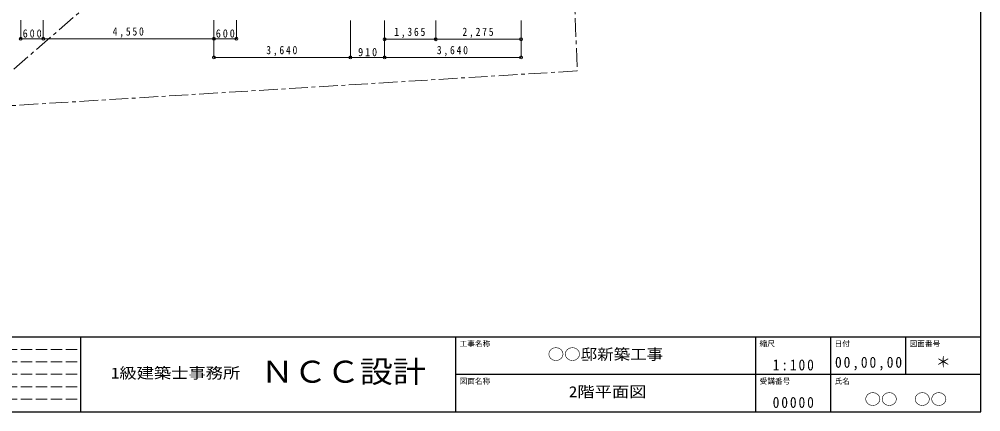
# Model space of a CAD drawing. Units: millimetres at full size, sheet at 1:100. Extents: x -20000 to 20000, y -13850 to 13850.
# Drawn here: x -5642 to 20000, y -13850 to -3373 of the extents above; entities that cross this region are included whole.
import ezdxf
from ezdxf.enums import TextEntityAlignment as Align

# ---------------------------------------------------------------- set-up
doc = ezdxf.new("R2010")
doc.units = ezdxf.units.MM
doc.header["$LTSCALE"] = 100
doc.header["$PDMODE"] = 32
doc.header["$PDSIZE"] = 80
for name, pattern in [('CHAIN1', [8, 5, -1, 1, -1]), ('CHAIN2', [12, 9, -1, 1, -1]), ('DASHED3', [4, 3, -1])]:
    doc.linetypes.add(name, pattern=pattern)
for name, color, linetype, lineweight in [('0-0_基準線', 1, 'CHAIN2', 9), ('0-D_寸法', 4, 'Continuous', 9), ('F-1_図枠', 7, 'Continuous', 25)]:
    doc.layers.add(name, color=color, linetype=linetype, lineweight=lineweight)
doc.layers.add('F-A_文字', color=7, linetype='Continuous')
doc.styles.add('ＭＳ ゴシック', font='')
doc.styles.get('ＭＳ ゴシック').set_extended_font_data('MS Gothic')

msp = doc.modelspace()

# ---------------------------------------------------------------- linework, layer by layer
at = {"layer": '0-0_基準線', "linetype": 'CHAIN1'}
msp.add_lwpolyline([(-7000, 7850), (-7000, -5750), (8738.8, 7848.9), (9239.3, -4751.1), (-7000, -5750)], dxfattribs=at)
at = {"layer": '0-D_寸法'}
for p, q in [((-5600, -3895.4), (-5600, -3395.4)), ((-5000, -3895.4), (-5000, -3395.4)), ((-450, -3895.4), (-450, -3395.4)), ((150, -3895.4), (150, -3395.4)), ((3190, -4392.9), (3190, -3405.7)), ((5465, -3905.4), (5465, -3405.4)), ((7740, -3905.4), (7740, -3405.4)), ((-5600, -3895.4), (-5000, -3895.4)), ((-5000, -3895.4), (-450, -3895.4)), ((-450, -4392.9), (-450, -3892.9)), ((-450, -3895.4), (150, -3895.4)), ((4100, -4392.9), (4100, -3892.9)), ((4100, -3905.4), (5465, -3905.4)), ((5465, -3905.4), (7740, -3905.4)), ((7740, -4392.9), (7740, -3892.9)), ((-450, -4392.9), (3190, -4392.9)), ((3190, -4392.9), (4100, -4392.9)), ((4100, -4392.9), (7740, -4392.9))]:
    msp.add_line(p, q, dxfattribs=at)
msp.add_lwpolyline([(4100, -3892.9), (4100, -3405.7), (4100, -3405.4)], dxfattribs=at)
for p in [(-5600, -3895.4), (-5000, -3895.4), (-450, -3895.4), (150, -3895.4), (4100, -3905.4), (5465, -3905.4), (7740, -3905.4), (-450, -4392.9), (3190, -4392.9), (4100, -4392.9), (7740, -4392.9)]:
    msp.add_point(p, dxfattribs=at)
at = {"layer": 'F-1_図枠'}
for p, q in [((-20000, -11850), (20000, -11850)), ((-4000, -13850), (-4000, -11850)), ((6000, -13850), (6000, -11850)), ((14000, -13850), (14000, -11850)), ((16000, -13850), (16000, -11850)), ((18000, -12850), (18000, -11850)), ((6000, -12850), (20000, -12850)), ((-20000, -13850), (20000, -13850))]:
    msp.add_line(p, q, dxfattribs=at)
at = {"layer": 'F-1_図枠', "color": 4, "linetype": 'DASHED3', "lineweight": 9}
for p, q in [((-20000, -12183.3), (-4000, -12183.3)), ((-20000, -12516.7), (-4000, -12516.7)), ((-20000, -12850), (-4000, -12850)), ((-20000, -13183.3), (-4000, -13183.3)), ((-20000, -13516.7), (-4000, -13516.7))]:
    msp.add_line(p, q, dxfattribs=at)
at = {"layer": 'F-1_図枠'}
msp.add_lwpolyline([(20000, -13850), (20000, 13850), (-20000, 13850)], dxfattribs=at)

# ---------------------------------------------------------------- texts
at = {"layer": '0-D_寸法', "color": 7, "char_height": 219.9, "attachment_point": 7, "style": 'ＭＳ ゴシック'}
for s, insert in [('\\T1.38;\\W0.9;600', (-5550, -3865.4)), ('\\T1.38;\\W0.85;4,550', (-3150, -3865.4)), ('\\T1.38;\\W0.9;600', (-400, -3865.4)), ('\\T1.38;\\W0.85;1,365', (4357.5, -3875.4)), ('\\T1.38;\\W0.85;2,275', (6177.5, -3875.4)), ('\\T1.38;\\W0.85;3,640', (945, -4362.9)), ('\\T1.38;\\W0.85;3,640', (5495, -4362.9)), ('\\T1.38;\\W0.9;910', (3395, -4362.9))]:
    msp.add_mtext(s, dxfattribs=dict(at, insert=insert))
at = {"layer": 'F-A_文字', "color": 4, "style": 'ＭＳ ゴシック'}
for s, p in [('工事名称', (6100, -12150)), ('縮尺', (14100, -12150)), ('日付', (16100, -12150)), ('図面番号', (18100, -12150)), ('図面名称', (6100, -13150)), ('受講番号', (14100, -13150)), ('氏名', (16100, -13150))]:
    msp.add_text(s, height=146.6, dxfattribs=at).set_placement(p, align=Align.BOTTOM_LEFT)
at = {"layer": 'F-A_文字', "style": 'ＭＳ ゴシック'}
for s, width, p in [('○○邸新築工事', 1.1, (8450, -12550)), ('1級建築士事務所', 1.15, (-3200, -13050)), ('2階平面図', 1.15, (9012.5, -13550)), ('○○\u3000○○', 1.1, (16900, -13750))]:
    msp.add_text(s, height=293.3, dxfattribs=dict(at, width=width)).set_placement(p, align=Align.BOTTOM_LEFT)
at = {"layer": 'F-A_文字', "color": 2, "style": 'ＭＳ ゴシック', "width": 1.1}
msp.add_text('ＮＣＣ設計', height=586.5, dxfattribs=at).set_placement((800, -13250), align=Align.BOTTOM_LEFT)
at = {"layer": 'F-A_文字', "style": 'ＭＳ ゴシック'}
msp.add_text('＊', height=293.3, dxfattribs=at).set_placement((18800, -12750), align=Align.BOTTOM_LEFT)
at = {"layer": 'F-A_文字', "char_height": 293.3, "attachment_point": 7, "style": 'ＭＳ ゴシック'}
for s, insert in [('\\T1.28;\\W0.9;1:100', (14450, -12750)), ('\\T1.28;\\W0.9;00,00,00', (16112.5, -12750)), ('\\T1.28;\\W0.9;00000', (14450, -13750))]:
    msp.add_mtext(s, dxfattribs=dict(at, insert=insert))

doc.saveas('drawing.dxf')
